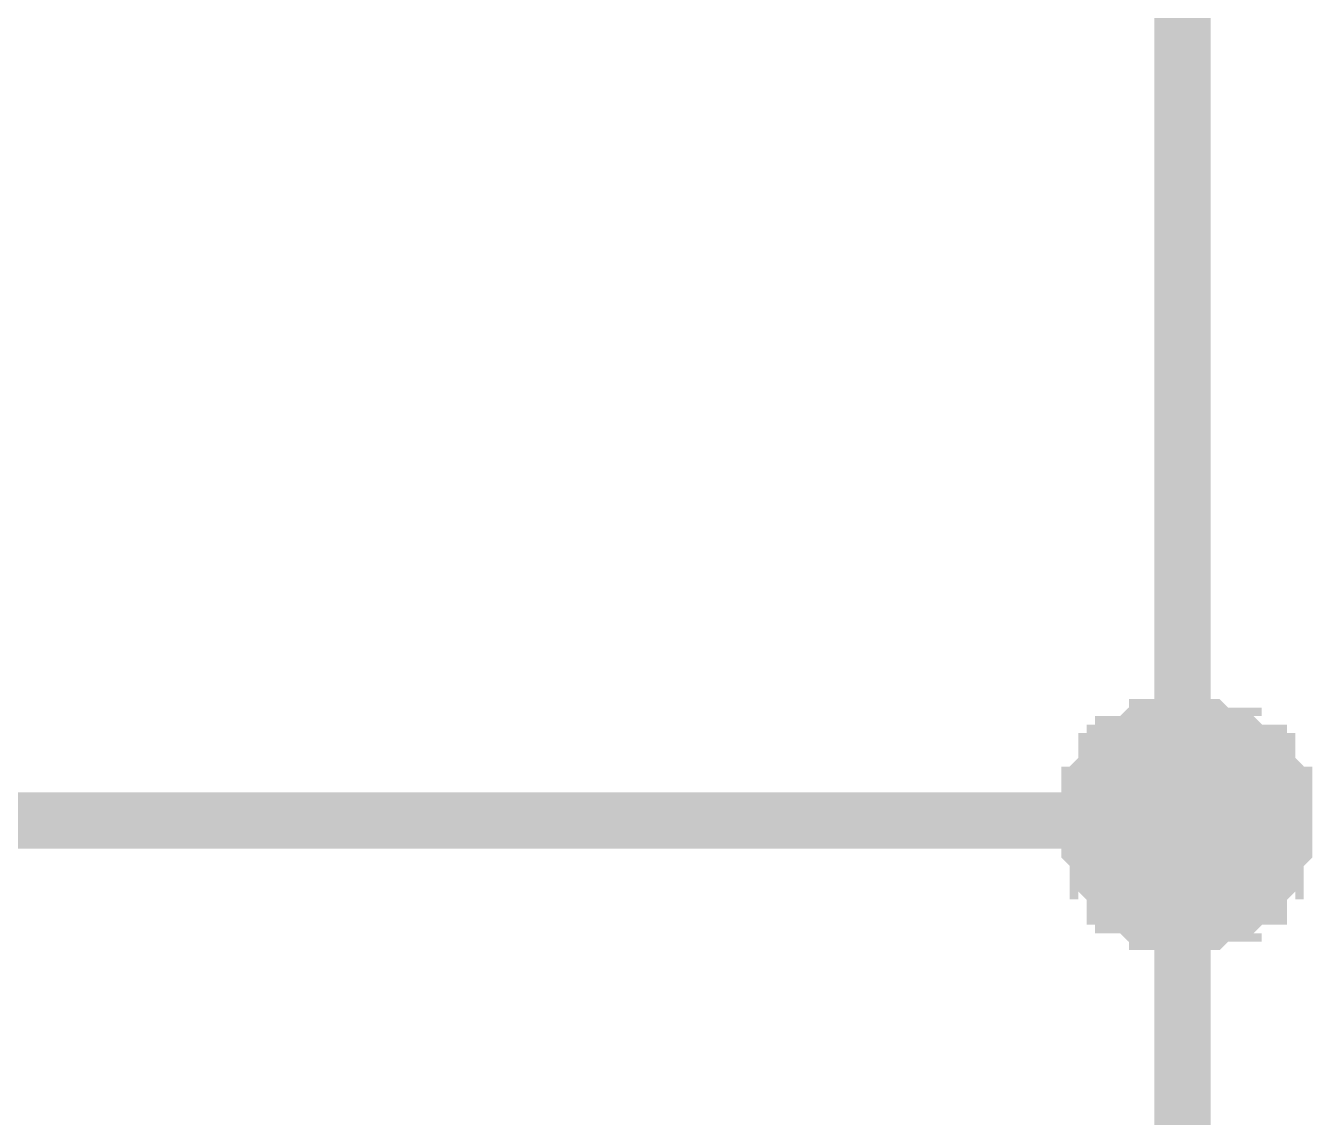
# Model space of a CAD drawing. Header units: millimetres. Extents: x 0 to 841, y 0 to 594.
# Drawn here: x 748.84 to 755.68, y 280.92 to 286.71 of the extents above; entities that cross this region are included whole.
import ezdxf

# ---------------------------------------------------------------- set-up
doc = ezdxf.new("R2010")
doc.units = ezdxf.units.MM
doc.layers.add('Sheet', color=255, linetype='Continuous')

msp = doc.modelspace()

# ---------------------------------------------------------------- linework, layer by layer
at = {"layer": 'Sheet'}
for points, const_width in [([(745.0153, 302.48), (754.9866, 302.48), (754.9866, 297.4941), (754.9866, 292.4632), (754.9866, 287.4773), (754.9866, 282.4914)], 0.2997), ([(754.4925, 282.4914), (754.4925, 282.5363), (754.4925, 282.5363), (754.4925, 282.5812), (754.4925, 282.5812), (754.4925, 282.6261), (754.5374, 282.6261), (754.5374, 282.6711), (754.5374, 282.6711), (754.5374, 282.716), (754.5374, 282.716), (754.5824, 282.7609), (754.5824, 282.7609), (754.5824, 282.8058), (754.6273, 282.8058), (754.6273, 282.8058), (754.6273, 282.8507), (754.6722, 282.8507), (754.6722, 282.8507), (754.6722, 282.8956), (754.7171, 282.8956), (754.7171, 282.8956), (754.762, 282.9406), (754.762, 282.9406), (754.8069, 282.9406), (754.8069, 282.9406), (754.8518, 282.9406), (754.8518, 282.9855), (754.8968, 282.9855), (754.8968, 282.9855), (754.9417, 282.9855), (754.9417, 282.9855), (754.9866, 282.9855)], 0.2997), ([(754.4925, 282.4914), (754.4925, 282.5363), (754.4925, 282.5363), (754.4925, 282.5812), (754.4925, 282.5812), (754.4925, 282.6261), (754.5374, 282.6261), (754.5374, 282.6711), (754.5374, 282.6711), (754.5374, 282.716), (754.5374, 282.716), (754.5824, 282.7609), (754.5824, 282.7609), (754.5824, 282.8058), (754.6273, 282.8058), (754.6273, 282.8058), (754.6273, 282.8507), (754.6722, 282.8507), (754.6722, 282.8507), (754.6722, 282.8956), (754.7171, 282.8956), (754.7171, 282.8956), (754.762, 282.9406), (754.762, 282.9406), (754.8069, 282.9406), (754.8069, 282.9406), (754.8518, 282.9406), (754.8518, 282.9855), (754.8968, 282.9855), (754.8968, 282.9855), (754.9417, 282.9855), (754.9417, 282.9855), (754.9866, 282.9855)], 0.2997), ([(754.4925, 282.4914), (754.4925, 282.5363), (754.4925, 282.5363), (754.4925, 282.5812), (754.4925, 282.5812), (754.4925, 282.6261), (754.5374, 282.6261), (754.5374, 282.6711), (754.5374, 282.6711), (754.5374, 282.716), (754.5374, 282.716), (754.5824, 282.7609), (754.5824, 282.7609), (754.5824, 282.8058), (754.6273, 282.8058), (754.6273, 282.8058), (754.6273, 282.8507), (754.6722, 282.8507), (754.6722, 282.8507), (754.6722, 282.8956), (754.7171, 282.8956), (754.7171, 282.8956), (754.762, 282.9406), (754.762, 282.9406), (754.8069, 282.9406), (754.8069, 282.9406), (754.8518, 282.9406), (754.8518, 282.9855), (754.8968, 282.9855), (754.8968, 282.9855), (754.9417, 282.9855), (754.9417, 282.9855), (754.9866, 282.9855)], 0.2997), ([(754.4925, 282.4914), (754.4925, 282.5363), (754.4925, 282.5363), (754.4925, 282.5812), (754.4925, 282.5812), (754.4925, 282.6261), (754.5374, 282.6261), (754.5374, 282.6711), (754.5374, 282.6711), (754.5374, 282.716), (754.5374, 282.716), (754.5824, 282.7609), (754.5824, 282.7609), (754.5824, 282.8058), (754.6273, 282.8058), (754.6273, 282.8058), (754.6273, 282.8507), (754.6722, 282.8507), (754.6722, 282.8507), (754.6722, 282.8956), (754.7171, 282.8956), (754.7171, 282.8956), (754.762, 282.9406), (754.762, 282.9406), (754.8069, 282.9406), (754.8069, 282.9406), (754.8518, 282.9406), (754.8518, 282.9855), (754.8968, 282.9855), (754.8968, 282.9855), (754.9417, 282.9855), (754.9417, 282.9855), (754.9866, 282.9855)], 0.2997), ([(754.9866, 282.9855), (754.9866, 282.9855)], 0.2997), ([(754.9866, 282.9855), (755.0315, 282.9855), (755.0315, 282.9855), (755.0764, 282.9855), (755.1213, 282.9855), (755.1213, 282.9855), (755.1663, 282.9406), (755.1663, 282.9406), (755.2112, 282.9406), (755.2112, 282.9406), (755.2561, 282.9406), (755.2561, 282.8956), (755.301, 282.8956), (755.301, 282.8956), (755.3459, 282.8507), (755.3459, 282.8507), (755.3908, 282.8507), (755.3908, 282.8058), (755.3908, 282.8058), (755.4358, 282.8058), (755.4358, 282.7609), (755.4358, 282.7609), (755.4807, 282.716), (755.4807, 282.716), (755.4807, 282.6711), (755.4807, 282.6711), (755.4807, 282.6261), (755.5256, 282.6261), (755.5256, 282.5812), (755.5256, 282.5812), (755.5256, 282.5363), (755.5256, 282.5363), (755.5256, 282.4914)], 0.2997), ([(754.9866, 282.9855), (754.9866, 282.9855)], 0.2997), ([(754.9866, 282.9855), (755.0315, 282.9855), (755.0315, 282.9855), (755.0764, 282.9855), (755.1213, 282.9855), (755.1213, 282.9855), (755.1663, 282.9406), (755.1663, 282.9406), (755.2112, 282.9406), (755.2112, 282.9406), (755.2561, 282.9406), (755.2561, 282.8956), (755.301, 282.8956), (755.301, 282.8956), (755.3459, 282.8507), (755.3459, 282.8507), (755.3908, 282.8507), (755.3908, 282.8058), (755.3908, 282.8058), (755.4358, 282.8058), (755.4358, 282.7609), (755.4358, 282.7609), (755.4807, 282.716), (755.4807, 282.716), (755.4807, 282.6711), (755.4807, 282.6711), (755.4807, 282.6261), (755.5256, 282.6261), (755.5256, 282.5812), (755.5256, 282.5812), (755.5256, 282.5363), (755.5256, 282.5363), (755.5256, 282.4914)], 0.2997), ([(754.9866, 282.9855), (754.9866, 282.9855)], 0.2997), ([(754.9866, 282.9855), (755.0315, 282.9855), (755.0315, 282.9855), (755.0764, 282.9855), (755.1213, 282.9855), (755.1213, 282.9855), (755.1663, 282.9406), (755.1663, 282.9406), (755.2112, 282.9406), (755.2112, 282.9406), (755.2561, 282.9406), (755.2561, 282.8956), (755.301, 282.8956), (755.301, 282.8956), (755.3459, 282.8507), (755.3459, 282.8507), (755.3908, 282.8507), (755.3908, 282.8058), (755.3908, 282.8058), (755.4358, 282.8058), (755.4358, 282.7609), (755.4358, 282.7609), (755.4807, 282.716), (755.4807, 282.716), (755.4807, 282.6711), (755.4807, 282.6711), (755.4807, 282.6261), (755.5256, 282.6261), (755.5256, 282.5812), (755.5256, 282.5812), (755.5256, 282.5363), (755.5256, 282.5363), (755.5256, 282.4914)], 0.2997), ([(754.9866, 282.9855), (754.9866, 282.9855)], 0.2997), ([(754.9866, 282.9855), (755.0315, 282.9855), (755.0315, 282.9855), (755.0764, 282.9855), (755.1213, 282.9855), (755.1213, 282.9855), (755.1663, 282.9406), (755.1663, 282.9406), (755.2112, 282.9406), (755.2112, 282.9406), (755.2561, 282.9406), (755.2561, 282.8956), (755.301, 282.8956), (755.301, 282.8956), (755.3459, 282.8507), (755.3459, 282.8507), (755.3908, 282.8507), (755.3908, 282.8058), (755.3908, 282.8058), (755.4358, 282.8058), (755.4358, 282.7609), (755.4358, 282.7609), (755.4807, 282.716), (755.4807, 282.716), (755.4807, 282.6711), (755.4807, 282.6711), (755.4807, 282.6261), (755.5256, 282.6261), (755.5256, 282.5812), (755.5256, 282.5812), (755.5256, 282.5363), (755.5256, 282.5363), (755.5256, 282.4914)], 0.2997), ([(754.4925, 282.4914), (754.4925, 282.5363), (754.4925, 282.5363), (754.4925, 282.5812), (754.4925, 282.5812), (754.4925, 282.6261), (754.5374, 282.6261), (754.5374, 282.6711), (754.5374, 282.6711), (754.5374, 282.716), (754.5374, 282.716), (754.5824, 282.7609), (754.5824, 282.7609), (754.5824, 282.8058), (754.6273, 282.8058), (754.6273, 282.8058), (754.6273, 282.8507), (754.6722, 282.8507), (754.6722, 282.8507), (754.6722, 282.8956), (754.7171, 282.8956), (754.7171, 282.8956), (754.762, 282.9406), (754.762, 282.9406), (754.8069, 282.9406), (754.8069, 282.9406), (754.8518, 282.9406), (754.8518, 282.9855), (754.8968, 282.9855), (754.8968, 282.9855), (754.9417, 282.9855), (754.9417, 282.9855), (754.9866, 282.9855)], 0.0991), ([(754.4925, 282.4914), (754.4925, 282.5363), (754.4925, 282.5363), (754.4925, 282.5812), (754.4925, 282.5812), (754.4925, 282.6261), (754.5374, 282.6261), (754.5374, 282.6711), (754.5374, 282.6711), (754.5374, 282.716), (754.5374, 282.716), (754.5824, 282.7609), (754.5824, 282.7609), (754.5824, 282.8058), (754.6273, 282.8058), (754.6273, 282.8058), (754.6273, 282.8507), (754.6722, 282.8507), (754.6722, 282.8507), (754.6722, 282.8956), (754.7171, 282.8956), (754.7171, 282.8956), (754.762, 282.9406), (754.762, 282.9406), (754.8069, 282.9406), (754.8069, 282.9406), (754.8518, 282.9406), (754.8518, 282.9855), (754.8968, 282.9855), (754.8968, 282.9855), (754.9417, 282.9855), (754.9417, 282.9855), (754.9866, 282.9855)], 0.0991), ([(754.4925, 282.4914), (754.4925, 282.5363), (754.4925, 282.5363), (754.4925, 282.5812), (754.4925, 282.5812), (754.4925, 282.6261), (754.5374, 282.6261), (754.5374, 282.6711), (754.5374, 282.6711), (754.5374, 282.716), (754.5374, 282.716), (754.5824, 282.7609), (754.5824, 282.7609), (754.5824, 282.8058), (754.6273, 282.8058), (754.6273, 282.8058), (754.6273, 282.8507), (754.6722, 282.8507), (754.6722, 282.8507), (754.6722, 282.8956), (754.7171, 282.8956), (754.7171, 282.8956), (754.762, 282.9406), (754.762, 282.9406), (754.8069, 282.9406), (754.8069, 282.9406), (754.8518, 282.9406), (754.8518, 282.9855), (754.8968, 282.9855), (754.8968, 282.9855), (754.9417, 282.9855), (754.9417, 282.9855), (754.9866, 282.9855)], 0.0991), ([(754.4925, 282.4914), (754.4925, 282.5363), (754.4925, 282.5363), (754.4925, 282.5812), (754.4925, 282.5812), (754.4925, 282.6261), (754.5374, 282.6261), (754.5374, 282.6711), (754.5374, 282.6711), (754.5374, 282.716), (754.5374, 282.716), (754.5824, 282.7609), (754.5824, 282.7609), (754.5824, 282.8058), (754.6273, 282.8058), (754.6273, 282.8058), (754.6273, 282.8507), (754.6722, 282.8507), (754.6722, 282.8507), (754.6722, 282.8956), (754.7171, 282.8956), (754.7171, 282.8956), (754.762, 282.9406), (754.762, 282.9406), (754.8069, 282.9406), (754.8069, 282.9406), (754.8518, 282.9406), (754.8518, 282.9855), (754.8968, 282.9855), (754.8968, 282.9855), (754.9417, 282.9855), (754.9417, 282.9855), (754.9866, 282.9855)], 0.0991), ([(754.9866, 282.9855), (754.9866, 282.9855)], 0.0991), ([(754.9866, 282.9855), (755.0315, 282.9855), (755.0315, 282.9855), (755.0764, 282.9855), (755.1213, 282.9855), (755.1213, 282.9855), (755.1663, 282.9406), (755.1663, 282.9406), (755.2112, 282.9406), (755.2112, 282.9406), (755.2561, 282.9406), (755.2561, 282.8956), (755.301, 282.8956), (755.301, 282.8956), (755.3459, 282.8507), (755.3459, 282.8507), (755.3908, 282.8507), (755.3908, 282.8058), (755.3908, 282.8058), (755.4358, 282.8058), (755.4358, 282.7609), (755.4358, 282.7609), (755.4807, 282.716), (755.4807, 282.716), (755.4807, 282.6711), (755.4807, 282.6711), (755.4807, 282.6261), (755.5256, 282.6261), (755.5256, 282.5812), (755.5256, 282.5812), (755.5256, 282.5363), (755.5256, 282.5363), (755.5256, 282.4914)], 0.0991), ([(754.9866, 282.9855), (754.9866, 282.9855)], 0.0991), ([(754.9866, 282.9855), (755.0315, 282.9855), (755.0315, 282.9855), (755.0764, 282.9855), (755.1213, 282.9855), (755.1213, 282.9855), (755.1663, 282.9406), (755.1663, 282.9406), (755.2112, 282.9406), (755.2112, 282.9406), (755.2561, 282.9406), (755.2561, 282.8956), (755.301, 282.8956), (755.301, 282.8956), (755.3459, 282.8507), (755.3459, 282.8507), (755.3908, 282.8507), (755.3908, 282.8058), (755.3908, 282.8058), (755.4358, 282.8058), (755.4358, 282.7609), (755.4358, 282.7609), (755.4807, 282.716), (755.4807, 282.716), (755.4807, 282.6711), (755.4807, 282.6711), (755.4807, 282.6261), (755.5256, 282.6261), (755.5256, 282.5812), (755.5256, 282.5812), (755.5256, 282.5363), (755.5256, 282.5363), (755.5256, 282.4914)], 0.0991), ([(754.9866, 282.9855), (754.9866, 282.9855)], 0.0991), ([(754.9866, 282.9855), (755.0315, 282.9855), (755.0315, 282.9855), (755.0764, 282.9855), (755.1213, 282.9855), (755.1213, 282.9855), (755.1663, 282.9406), (755.1663, 282.9406), (755.2112, 282.9406), (755.2112, 282.9406), (755.2561, 282.9406), (755.2561, 282.8956), (755.301, 282.8956), (755.301, 282.8956), (755.3459, 282.8507), (755.3459, 282.8507), (755.3908, 282.8507), (755.3908, 282.8058), (755.3908, 282.8058), (755.4358, 282.8058), (755.4358, 282.7609), (755.4358, 282.7609), (755.4807, 282.716), (755.4807, 282.716), (755.4807, 282.6711), (755.4807, 282.6711), (755.4807, 282.6261), (755.5256, 282.6261), (755.5256, 282.5812), (755.5256, 282.5812), (755.5256, 282.5363), (755.5256, 282.5363), (755.5256, 282.4914)], 0.0991), ([(754.9866, 282.9855), (754.9866, 282.9855)], 0.0991), ([(754.9866, 282.9855), (755.0315, 282.9855), (755.0315, 282.9855), (755.0764, 282.9855), (755.1213, 282.9855), (755.1213, 282.9855), (755.1663, 282.9406), (755.1663, 282.9406), (755.2112, 282.9406), (755.2112, 282.9406), (755.2561, 282.9406), (755.2561, 282.8956), (755.301, 282.8956), (755.301, 282.8956), (755.3459, 282.8507), (755.3459, 282.8507), (755.3908, 282.8507), (755.3908, 282.8058), (755.3908, 282.8058), (755.4358, 282.8058), (755.4358, 282.7609), (755.4358, 282.7609), (755.4807, 282.716), (755.4807, 282.716), (755.4807, 282.6711), (755.4807, 282.6711), (755.4807, 282.6261), (755.5256, 282.6261), (755.5256, 282.5812), (755.5256, 282.5812), (755.5256, 282.5363), (755.5256, 282.5363), (755.5256, 282.4914)], 0.0991), ([(745.0153, 282.4914), (745.0153, 282.4914), (754.9866, 282.4914), (754.9866, 272.4746), (754.9866, 267.4887)], 0.2997), ([(754.9866, 281.9524), (754.9417, 281.9524), (754.9417, 281.9524), (754.8968, 281.9524), (754.8968, 281.9524), (754.8518, 281.9524), (754.8518, 281.9973), (754.8069, 281.9973), (754.8069, 281.9973), (754.762, 281.9973), (754.762, 281.9973), (754.7171, 282.0422), (754.7171, 282.0422), (754.6722, 282.0422), (754.6722, 282.0871), (754.6722, 282.0871), (754.6273, 282.0871), (754.6273, 282.132), (754.6273, 282.132), (754.5824, 282.177), (754.5824, 282.177), (754.5824, 282.2219), (754.5374, 282.2219), (754.5374, 282.2668), (754.5374, 282.2668), (754.5374, 282.3117), (754.5374, 282.3117), (754.4925, 282.3566), (754.4925, 282.3566), (754.4925, 282.4015), (754.4925, 282.4465), (754.4925, 282.4465), (754.4925, 282.4914)], 0.2997), ([(754.4925, 282.4914), (754.4925, 282.4914)], 0.2997), ([(754.9866, 281.9524), (754.9417, 281.9524), (754.9417, 281.9524), (754.8968, 281.9524), (754.8968, 281.9524), (754.8518, 281.9524), (754.8518, 281.9973), (754.8069, 281.9973), (754.8069, 281.9973), (754.762, 281.9973), (754.762, 281.9973), (754.7171, 282.0422), (754.7171, 282.0422), (754.6722, 282.0422), (754.6722, 282.0871), (754.6722, 282.0871), (754.6273, 282.0871), (754.6273, 282.132), (754.6273, 282.132), (754.5824, 282.177), (754.5824, 282.177), (754.5824, 282.2219), (754.5374, 282.2219), (754.5374, 282.2668), (754.5374, 282.2668), (754.5374, 282.3117), (754.5374, 282.3117), (754.4925, 282.3566), (754.4925, 282.3566), (754.4925, 282.4015), (754.4925, 282.4465), (754.4925, 282.4465), (754.4925, 282.4914)], 0.2997), ([(754.4925, 282.4914), (754.4925, 282.4914)], 0.2997), ([(754.9866, 281.9524), (754.9417, 281.9524), (754.9417, 281.9524), (754.8968, 281.9524), (754.8968, 281.9524), (754.8518, 281.9524), (754.8518, 281.9973), (754.8069, 281.9973), (754.8069, 281.9973), (754.762, 281.9973), (754.762, 281.9973), (754.7171, 282.0422), (754.7171, 282.0422), (754.6722, 282.0422), (754.6722, 282.0871), (754.6722, 282.0871), (754.6273, 282.0871), (754.6273, 282.132), (754.6273, 282.132), (754.5824, 282.177), (754.5824, 282.177), (754.5824, 282.2219), (754.5374, 282.2219), (754.5374, 282.2668), (754.5374, 282.2668), (754.5374, 282.3117), (754.5374, 282.3117), (754.4925, 282.3566), (754.4925, 282.3566), (754.4925, 282.4015), (754.4925, 282.4465), (754.4925, 282.4465), (754.4925, 282.4914)], 0.2997), ([(754.4925, 282.4914), (754.4925, 282.4914)], 0.2997), ([(754.9866, 281.9524), (754.9417, 281.9524), (754.9417, 281.9524), (754.8968, 281.9524), (754.8968, 281.9524), (754.8518, 281.9524), (754.8518, 281.9973), (754.8069, 281.9973), (754.8069, 281.9973), (754.762, 281.9973), (754.762, 281.9973), (754.7171, 282.0422), (754.7171, 282.0422), (754.6722, 282.0422), (754.6722, 282.0871), (754.6722, 282.0871), (754.6273, 282.0871), (754.6273, 282.132), (754.6273, 282.132), (754.5824, 282.177), (754.5824, 282.177), (754.5824, 282.2219), (754.5374, 282.2219), (754.5374, 282.2668), (754.5374, 282.2668), (754.5374, 282.3117), (754.5374, 282.3117), (754.4925, 282.3566), (754.4925, 282.3566), (754.4925, 282.4015), (754.4925, 282.4465), (754.4925, 282.4465), (754.4925, 282.4914)], 0.2997), ([(754.4925, 282.4914), (754.4925, 282.4914)], 0.2997), ([(755.5256, 282.4914), (755.5256, 282.4465), (755.5256, 282.4465), (755.5256, 282.4015), (755.5256, 282.3566), (755.5256, 282.3566), (755.4807, 282.3117), (755.4807, 282.3117), (755.4807, 282.2668), (755.4807, 282.2668), (755.4807, 282.2219), (755.4358, 282.2219), (755.4358, 282.177), (755.4358, 282.177), (755.3908, 282.132), (755.3908, 282.132), (755.3908, 282.0871), (755.3459, 282.0871), (755.3459, 282.0871), (755.301, 282.0422), (755.301, 282.0422), (755.2561, 282.0422), (755.2561, 281.9973), (755.2112, 281.9973), (755.2112, 281.9973), (755.1663, 281.9973), (755.1663, 281.9973), (755.1213, 281.9524), (755.1213, 281.9524), (755.0764, 281.9524), (755.0315, 281.9524), (755.0315, 281.9524), (754.9866, 281.9524)], 0.2997), ([(755.5256, 282.4914), (755.5256, 282.4465), (755.5256, 282.4465), (755.5256, 282.4015), (755.5256, 282.3566), (755.5256, 282.3566), (755.4807, 282.3117), (755.4807, 282.3117), (755.4807, 282.2668), (755.4807, 282.2668), (755.4807, 282.2219), (755.4358, 282.2219), (755.4358, 282.177), (755.4358, 282.177), (755.3908, 282.132), (755.3908, 282.132), (755.3908, 282.0871), (755.3459, 282.0871), (755.3459, 282.0871), (755.301, 282.0422), (755.301, 282.0422), (755.2561, 282.0422), (755.2561, 281.9973), (755.2112, 281.9973), (755.2112, 281.9973), (755.1663, 281.9973), (755.1663, 281.9973), (755.1213, 281.9524), (755.1213, 281.9524), (755.0764, 281.9524), (755.0315, 281.9524), (755.0315, 281.9524), (754.9866, 281.9524)], 0.2997), ([(755.5256, 282.4914), (755.5256, 282.4465), (755.5256, 282.4465), (755.5256, 282.4015), (755.5256, 282.3566), (755.5256, 282.3566), (755.4807, 282.3117), (755.4807, 282.3117), (755.4807, 282.2668), (755.4807, 282.2668), (755.4807, 282.2219), (755.4358, 282.2219), (755.4358, 282.177), (755.4358, 282.177), (755.3908, 282.132), (755.3908, 282.132), (755.3908, 282.0871), (755.3459, 282.0871), (755.3459, 282.0871), (755.301, 282.0422), (755.301, 282.0422), (755.2561, 282.0422), (755.2561, 281.9973), (755.2112, 281.9973), (755.2112, 281.9973), (755.1663, 281.9973), (755.1663, 281.9973), (755.1213, 281.9524), (755.1213, 281.9524), (755.0764, 281.9524), (755.0315, 281.9524), (755.0315, 281.9524), (754.9866, 281.9524)], 0.2997), ([(755.5256, 282.4914), (755.5256, 282.4465), (755.5256, 282.4465), (755.5256, 282.4015), (755.5256, 282.3566), (755.5256, 282.3566), (755.4807, 282.3117), (755.4807, 282.3117), (755.4807, 282.2668), (755.4807, 282.2668), (755.4807, 282.2219), (755.4358, 282.2219), (755.4358, 282.177), (755.4358, 282.177), (755.3908, 282.132), (755.3908, 282.132), (755.3908, 282.0871), (755.3459, 282.0871), (755.3459, 282.0871), (755.301, 282.0422), (755.301, 282.0422), (755.2561, 282.0422), (755.2561, 281.9973), (755.2112, 281.9973), (755.2112, 281.9973), (755.1663, 281.9973), (755.1663, 281.9973), (755.1213, 281.9524), (755.1213, 281.9524), (755.0764, 281.9524), (755.0315, 281.9524), (755.0315, 281.9524), (754.9866, 281.9524)], 0.2997), ([(755.5256, 282.4914), (755.5256, 282.4914), (755.5256, 282.4914), (755.5256, 282.4914), (755.5256, 282.4914), (755.5256, 282.4914), (755.5256, 282.4914), (755.5256, 282.4914), (755.5256, 282.4914), (755.5256, 282.4914), (755.5256, 282.4914), (755.5256, 282.4914), (755.5256, 282.4914), (755.5256, 282.4914), (755.5256, 282.4914), (755.5256, 282.4914), (755.5256, 282.4914), (755.5256, 282.4914), (755.5256, 282.4914), (755.5256, 282.4914), (755.5256, 282.4914), (755.5256, 282.4914), (755.5256, 282.4914), (755.5256, 282.4914), (755.5256, 282.4914), (755.5256, 282.4914), (755.5256, 282.4914), (755.5256, 282.4914), (755.5256, 282.4914), (755.5256, 282.4914), (755.5256, 282.4914), (755.5256, 282.4914), (755.5256, 282.4914)], 0.2997), ([(755.5256, 282.4914), (755.5256, 282.4914)], 0.2997), ([(755.5256, 282.4914), (755.5256, 282.4914), (755.5256, 282.4914), (755.5256, 282.4914), (755.5256, 282.4914), (755.5256, 282.4914), (755.5256, 282.4914), (755.5256, 282.4914), (755.5256, 282.4914), (755.5256, 282.4914), (755.5256, 282.4914), (755.5256, 282.4914), (755.5256, 282.4914), (755.5256, 282.4914), (755.5256, 282.4914), (755.5256, 282.4914), (755.5256, 282.4914), (755.5256, 282.4914), (755.5256, 282.4914), (755.5256, 282.4914), (755.5256, 282.4914), (755.5256, 282.4914), (755.5256, 282.4914), (755.5256, 282.4914), (755.5256, 282.4914), (755.5256, 282.4914), (755.5256, 282.4914), (755.5256, 282.4914), (755.5256, 282.4914), (755.5256, 282.4914), (755.5256, 282.4914), (755.5256, 282.4914), (755.5256, 282.4914)], 0.2997), ([(755.5256, 282.4914), (755.5256, 282.4914)], 0.2997), ([(755.5256, 282.4914), (755.5256, 282.4914), (755.5256, 282.4914), (755.5256, 282.4914), (755.5256, 282.4914), (755.5256, 282.4914), (755.5256, 282.4914), (755.5256, 282.4914), (755.5256, 282.4914), (755.5256, 282.4914), (755.5256, 282.4914), (755.5256, 282.4914), (755.5256, 282.4914), (755.5256, 282.4914), (755.5256, 282.4914), (755.5256, 282.4914), (755.5256, 282.4914), (755.5256, 282.4914), (755.5256, 282.4914), (755.5256, 282.4914), (755.5256, 282.4914), (755.5256, 282.4914), (755.5256, 282.4914), (755.5256, 282.4914), (755.5256, 282.4914), (755.5256, 282.4914), (755.5256, 282.4914), (755.5256, 282.4914), (755.5256, 282.4914), (755.5256, 282.4914), (755.5256, 282.4914), (755.5256, 282.4914), (755.5256, 282.4914)], 0.2997), ([(755.5256, 282.4914), (755.5256, 282.4914)], 0.2997), ([(755.5256, 282.4914), (755.5256, 282.4914), (755.5256, 282.4914), (755.5256, 282.4914), (755.5256, 282.4914), (755.5256, 282.4914), (755.5256, 282.4914), (755.5256, 282.4914), (755.5256, 282.4914), (755.5256, 282.4914), (755.5256, 282.4914), (755.5256, 282.4914), (755.5256, 282.4914), (755.5256, 282.4914), (755.5256, 282.4914), (755.5256, 282.4914), (755.5256, 282.4914), (755.5256, 282.4914), (755.5256, 282.4914), (755.5256, 282.4914), (755.5256, 282.4914), (755.5256, 282.4914), (755.5256, 282.4914), (755.5256, 282.4914), (755.5256, 282.4914), (755.5256, 282.4914), (755.5256, 282.4914), (755.5256, 282.4914), (755.5256, 282.4914), (755.5256, 282.4914), (755.5256, 282.4914), (755.5256, 282.4914), (755.5256, 282.4914)], 0.2997), ([(755.5256, 282.4914), (755.5256, 282.4914)], 0.2997), ([(754.9866, 281.9524), (754.9417, 281.9524), (754.9417, 281.9524), (754.8968, 281.9524), (754.8968, 281.9524), (754.8518, 281.9524), (754.8518, 281.9973), (754.8069, 281.9973), (754.8069, 281.9973), (754.762, 281.9973), (754.762, 281.9973), (754.7171, 282.0422), (754.7171, 282.0422), (754.6722, 282.0422), (754.6722, 282.0871), (754.6722, 282.0871), (754.6273, 282.0871), (754.6273, 282.132), (754.6273, 282.132), (754.5824, 282.177), (754.5824, 282.177), (754.5824, 282.2219), (754.5374, 282.2219), (754.5374, 282.2668), (754.5374, 282.2668), (754.5374, 282.3117), (754.5374, 282.3117), (754.4925, 282.3566), (754.4925, 282.3566), (754.4925, 282.4015), (754.4925, 282.4465), (754.4925, 282.4465), (754.4925, 282.4914)], 0.0991), ([(754.4925, 282.4914), (754.4925, 282.4914)], 0.0991), ([(754.9866, 281.9524), (754.9417, 281.9524), (754.9417, 281.9524), (754.8968, 281.9524), (754.8968, 281.9524), (754.8518, 281.9524), (754.8518, 281.9973), (754.8069, 281.9973), (754.8069, 281.9973), (754.762, 281.9973), (754.762, 281.9973), (754.7171, 282.0422), (754.7171, 282.0422), (754.6722, 282.0422), (754.6722, 282.0871), (754.6722, 282.0871), (754.6273, 282.0871), (754.6273, 282.132), (754.6273, 282.132), (754.5824, 282.177), (754.5824, 282.177), (754.5824, 282.2219), (754.5374, 282.2219), (754.5374, 282.2668), (754.5374, 282.2668), (754.5374, 282.3117), (754.5374, 282.3117), (754.4925, 282.3566), (754.4925, 282.3566), (754.4925, 282.4015), (754.4925, 282.4465), (754.4925, 282.4465), (754.4925, 282.4914)], 0.0991), ([(754.4925, 282.4914), (754.4925, 282.4914)], 0.0991), ([(754.9866, 281.9524), (754.9417, 281.9524), (754.9417, 281.9524), (754.8968, 281.9524), (754.8968, 281.9524), (754.8518, 281.9524), (754.8518, 281.9973), (754.8069, 281.9973), (754.8069, 281.9973), (754.762, 281.9973), (754.762, 281.9973), (754.7171, 282.0422), (754.7171, 282.0422), (754.6722, 282.0422), (754.6722, 282.0871), (754.6722, 282.0871), (754.6273, 282.0871), (754.6273, 282.132), (754.6273, 282.132), (754.5824, 282.177), (754.5824, 282.177), (754.5824, 282.2219), (754.5374, 282.2219), (754.5374, 282.2668), (754.5374, 282.2668), (754.5374, 282.3117), (754.5374, 282.3117), (754.4925, 282.3566), (754.4925, 282.3566), (754.4925, 282.4015), (754.4925, 282.4465), (754.4925, 282.4465), (754.4925, 282.4914)], 0.0991), ([(754.4925, 282.4914), (754.4925, 282.4914)], 0.0991), ([(754.9866, 281.9524), (754.9417, 281.9524), (754.9417, 281.9524), (754.8968, 281.9524), (754.8968, 281.9524), (754.8518, 281.9524), (754.8518, 281.9973), (754.8069, 281.9973), (754.8069, 281.9973), (754.762, 281.9973), (754.762, 281.9973), (754.7171, 282.0422), (754.7171, 282.0422), (754.6722, 282.0422), (754.6722, 282.0871), (754.6722, 282.0871), (754.6273, 282.0871), (754.6273, 282.132), (754.6273, 282.132), (754.5824, 282.177), (754.5824, 282.177), (754.5824, 282.2219), (754.5374, 282.2219), (754.5374, 282.2668), (754.5374, 282.2668), (754.5374, 282.3117), (754.5374, 282.3117), (754.4925, 282.3566), (754.4925, 282.3566), (754.4925, 282.4015), (754.4925, 282.4465), (754.4925, 282.4465), (754.4925, 282.4914)], 0.0991), ([(754.4925, 282.4914), (754.4925, 282.4914)], 0.0991), ([(755.5256, 282.4914), (755.5256, 282.4465), (755.5256, 282.4465), (755.5256, 282.4015), (755.5256, 282.3566), (755.5256, 282.3566), (755.4807, 282.3117), (755.4807, 282.3117), (755.4807, 282.2668), (755.4807, 282.2668), (755.4807, 282.2219), (755.4358, 282.2219), (755.4358, 282.177), (755.4358, 282.177), (755.3908, 282.132), (755.3908, 282.132), (755.3908, 282.0871), (755.3459, 282.0871), (755.3459, 282.0871), (755.301, 282.0422), (755.301, 282.0422), (755.2561, 282.0422), (755.2561, 281.9973), (755.2112, 281.9973), (755.2112, 281.9973), (755.1663, 281.9973), (755.1663, 281.9973), (755.1213, 281.9524), (755.1213, 281.9524), (755.0764, 281.9524), (755.0315, 281.9524), (755.0315, 281.9524), (754.9866, 281.9524)], 0.0991), ([(755.5256, 282.4914), (755.5256, 282.4465), (755.5256, 282.4465), (755.5256, 282.4015), (755.5256, 282.3566), (755.5256, 282.3566), (755.4807, 282.3117), (755.4807, 282.3117), (755.4807, 282.2668), (755.4807, 282.2668), (755.4807, 282.2219), (755.4358, 282.2219), (755.4358, 282.177), (755.4358, 282.177), (755.3908, 282.132), (755.3908, 282.132), (755.3908, 282.0871), (755.3459, 282.0871), (755.3459, 282.0871), (755.301, 282.0422), (755.301, 282.0422), (755.2561, 282.0422), (755.2561, 281.9973), (755.2112, 281.9973), (755.2112, 281.9973), (755.1663, 281.9973), (755.1663, 281.9973), (755.1213, 281.9524), (755.1213, 281.9524), (755.0764, 281.9524), (755.0315, 281.9524), (755.0315, 281.9524), (754.9866, 281.9524)], 0.0991), ([(755.5256, 282.4914), (755.5256, 282.4465), (755.5256, 282.4465), (755.5256, 282.4015), (755.5256, 282.3566), (755.5256, 282.3566), (755.4807, 282.3117), (755.4807, 282.3117), (755.4807, 282.2668), (755.4807, 282.2668), (755.4807, 282.2219), (755.4358, 282.2219), (755.4358, 282.177), (755.4358, 282.177), (755.3908, 282.132), (755.3908, 282.132), (755.3908, 282.0871), (755.3459, 282.0871), (755.3459, 282.0871), (755.301, 282.0422), (755.301, 282.0422), (755.2561, 282.0422), (755.2561, 281.9973), (755.2112, 281.9973), (755.2112, 281.9973), (755.1663, 281.9973), (755.1663, 281.9973), (755.1213, 281.9524), (755.1213, 281.9524), (755.0764, 281.9524), (755.0315, 281.9524), (755.0315, 281.9524), (754.9866, 281.9524)], 0.0991), ([(755.5256, 282.4914), (755.5256, 282.4465), (755.5256, 282.4465), (755.5256, 282.4015), (755.5256, 282.3566), (755.5256, 282.3566), (755.4807, 282.3117), (755.4807, 282.3117), (755.4807, 282.2668), (755.4807, 282.2668), (755.4807, 282.2219), (755.4358, 282.2219), (755.4358, 282.177), (755.4358, 282.177), (755.3908, 282.132), (755.3908, 282.132), (755.3908, 282.0871), (755.3459, 282.0871), (755.3459, 282.0871), (755.301, 282.0422), (755.301, 282.0422), (755.2561, 282.0422), (755.2561, 281.9973), (755.2112, 281.9973), (755.2112, 281.9973), (755.1663, 281.9973), (755.1663, 281.9973), (755.1213, 281.9524), (755.1213, 281.9524), (755.0764, 281.9524), (755.0315, 281.9524), (755.0315, 281.9524), (754.9866, 281.9524)], 0.0991), ([(755.5256, 282.4914), (755.5256, 282.4914), (755.5256, 282.4914), (755.5256, 282.4914), (755.5256, 282.4914), (755.5256, 282.4914), (755.5256, 282.4914), (755.5256, 282.4914), (755.5256, 282.4914), (755.5256, 282.4914), (755.5256, 282.4914), (755.5256, 282.4914), (755.5256, 282.4914), (755.5256, 282.4914), (755.5256, 282.4914), (755.5256, 282.4914), (755.5256, 282.4914), (755.5256, 282.4914), (755.5256, 282.4914), (755.5256, 282.4914), (755.5256, 282.4914), (755.5256, 282.4914), (755.5256, 282.4914), (755.5256, 282.4914), (755.5256, 282.4914), (755.5256, 282.4914), (755.5256, 282.4914), (755.5256, 282.4914), (755.5256, 282.4914), (755.5256, 282.4914), (755.5256, 282.4914), (755.5256, 282.4914), (755.5256, 282.4914)], 0.0991), ([(755.5256, 282.4914), (755.5256, 282.4914)], 0.0991), ([(755.5256, 282.4914), (755.5256, 282.4914), (755.5256, 282.4914), (755.5256, 282.4914), (755.5256, 282.4914), (755.5256, 282.4914), (755.5256, 282.4914), (755.5256, 282.4914), (755.5256, 282.4914), (755.5256, 282.4914), (755.5256, 282.4914), (755.5256, 282.4914), (755.5256, 282.4914), (755.5256, 282.4914), (755.5256, 282.4914), (755.5256, 282.4914), (755.5256, 282.4914), (755.5256, 282.4914), (755.5256, 282.4914), (755.5256, 282.4914), (755.5256, 282.4914), (755.5256, 282.4914), (755.5256, 282.4914), (755.5256, 282.4914), (755.5256, 282.4914), (755.5256, 282.4914), (755.5256, 282.4914), (755.5256, 282.4914), (755.5256, 282.4914), (755.5256, 282.4914), (755.5256, 282.4914), (755.5256, 282.4914), (755.5256, 282.4914)], 0.0991), ([(755.5256, 282.4914), (755.5256, 282.4914)], 0.0991), ([(755.5256, 282.4914), (755.5256, 282.4914), (755.5256, 282.4914), (755.5256, 282.4914), (755.5256, 282.4914), (755.5256, 282.4914), (755.5256, 282.4914), (755.5256, 282.4914), (755.5256, 282.4914), (755.5256, 282.4914), (755.5256, 282.4914), (755.5256, 282.4914), (755.5256, 282.4914), (755.5256, 282.4914), (755.5256, 282.4914), (755.5256, 282.4914), (755.5256, 282.4914), (755.5256, 282.4914), (755.5256, 282.4914), (755.5256, 282.4914), (755.5256, 282.4914), (755.5256, 282.4914), (755.5256, 282.4914), (755.5256, 282.4914), (755.5256, 282.4914), (755.5256, 282.4914), (755.5256, 282.4914), (755.5256, 282.4914), (755.5256, 282.4914), (755.5256, 282.4914), (755.5256, 282.4914), (755.5256, 282.4914), (755.5256, 282.4914)], 0.0991), ([(755.5256, 282.4914), (755.5256, 282.4914)], 0.0991), ([(755.5256, 282.4914), (755.5256, 282.4914), (755.5256, 282.4914), (755.5256, 282.4914), (755.5256, 282.4914), (755.5256, 282.4914), (755.5256, 282.4914), (755.5256, 282.4914), (755.5256, 282.4914), (755.5256, 282.4914), (755.5256, 282.4914), (755.5256, 282.4914), (755.5256, 282.4914), (755.5256, 282.4914), (755.5256, 282.4914), (755.5256, 282.4914), (755.5256, 282.4914), (755.5256, 282.4914), (755.5256, 282.4914), (755.5256, 282.4914), (755.5256, 282.4914), (755.5256, 282.4914), (755.5256, 282.4914), (755.5256, 282.4914), (755.5256, 282.4914), (755.5256, 282.4914), (755.5256, 282.4914), (755.5256, 282.4914), (755.5256, 282.4914), (755.5256, 282.4914), (755.5256, 282.4914), (755.5256, 282.4914), (755.5256, 282.4914)], 0.0991), ([(755.5256, 282.4914), (755.5256, 282.4914)], 0.0991)]:
    msp.add_lwpolyline(points, dxfattribs=dict(at, const_width=const_width))
at = {"layer": 'Sheet', "const_width": 0.508}
msp.add_lwpolyline([(754.746, 282.5, 1), (755.254, 282.5, 1)], format="xyb", close=True, dxfattribs=at)

doc.saveas('drawing.dxf')
